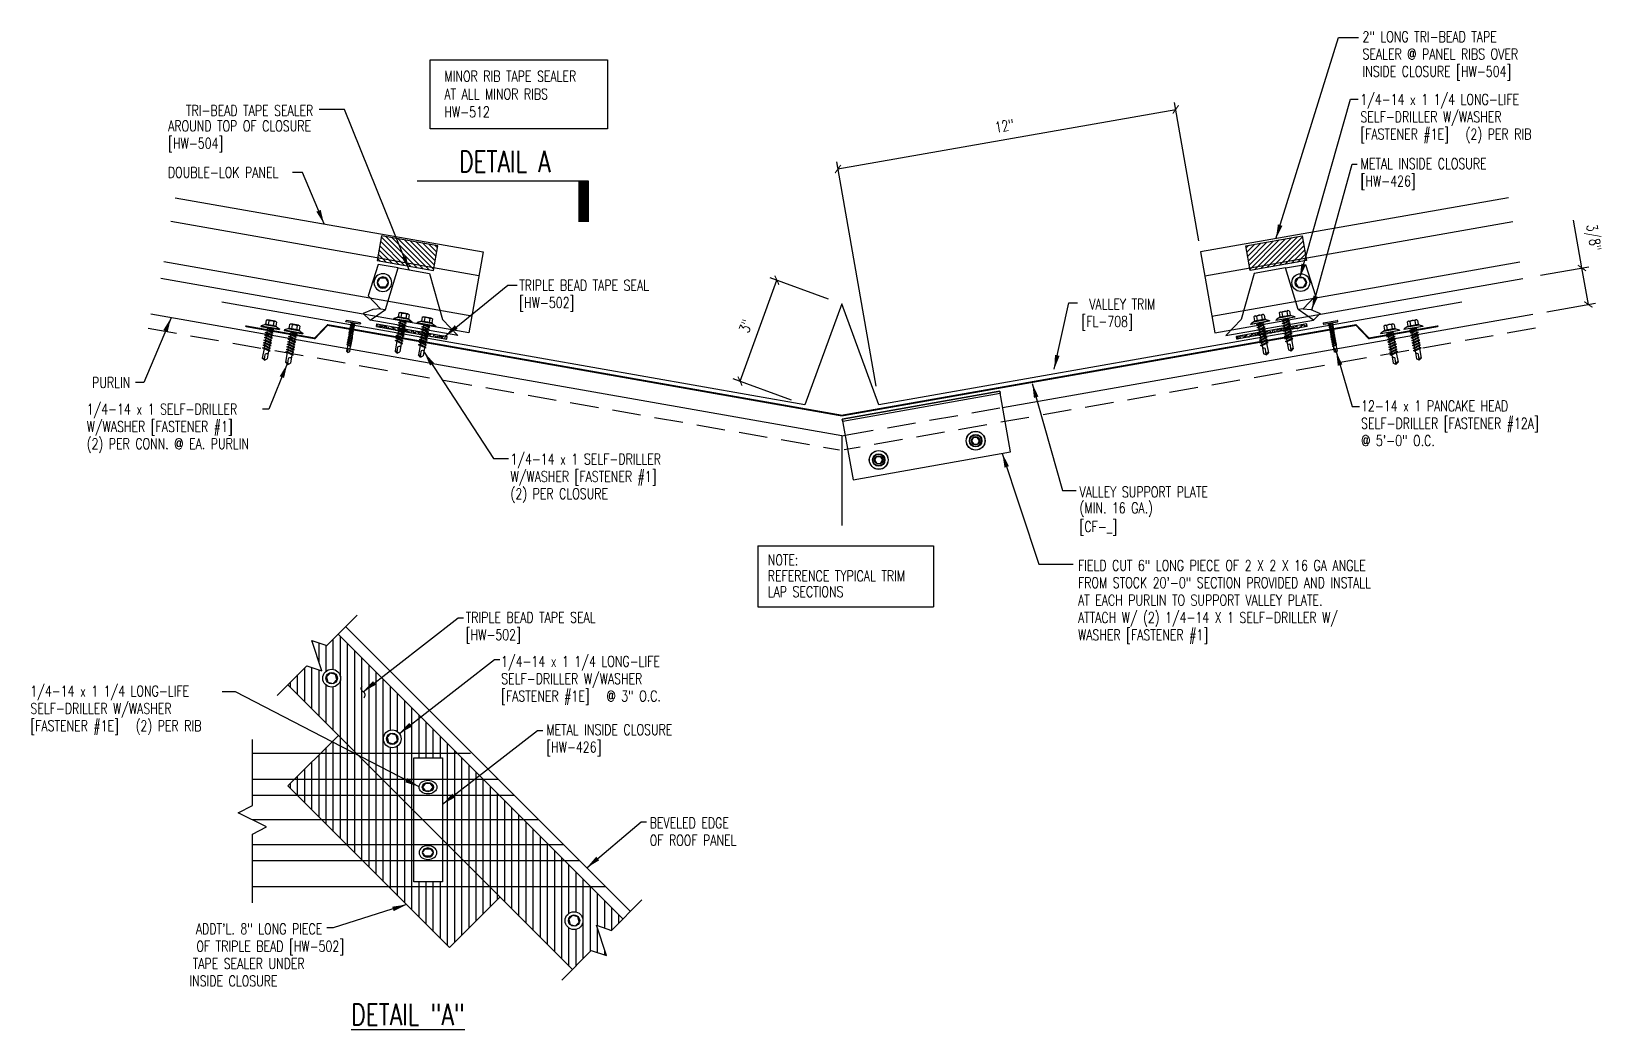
# Model space of a CAD drawing. Extents: x -5.3 to 49.7, y 6.8 to 41.7.
import ezdxf
from ezdxf.enums import TextEntityAlignment as Align

# ---------------------------------------------------------------- set-up
doc = ezdxf.new("R2010")
doc.units = 0
doc.header["$LTSCALE"] = 4
doc.header["$MEASUREMENT"] = 0
doc.linetypes.add('HIDDEN', pattern=[0.375, 0.25, -0.125])
doc.layers.get('0').update_dxf_attribs({"linetype": 'CONTINUOUS'})
doc.layers.get('DEFPOINTS').update_dxf_attribs({"linetype": 'CONTINUOUS'})
for name, color, linetype in [('ANNOBJ', 7, 'CONTINUOUS'), ('CLO', 3, 'CONTINUOUS'), ('DIM', 7, 'CONTINUOUS'), ('FASTENER', 9, 'CONTINUOUS'), ('PANEL', 11, 'CONTINUOUS'), ('SEALANT', 8, 'CONTINUOUS'), ('SECTION', 11, 'CONTINUOUS'), ('STLA', 12, 'CONTINUOUS'), ('TEXT', 2, 'CONTINUOUS'), ('TRIM', 6, 'CONTINUOUS')]:
    doc.layers.add(name, color=color, linetype=linetype)
doc.styles.add('TEXT', font='SIMPLEX', dxfattribs={"width": 0.75, "height": 6})
doc.styles.add('TEXT1', font='ROMANS.shx', dxfattribs={"width": 0.75, "height": 0.375})
doc.dimstyles.new('DETAIL', dxfattribs={"dimscale": 4, "dimtxt": 0.09375, "dimasz": 0.0625, "dimexe": 0.0625, "dimexo": 0.125, "dimgap": 0.0625, "dimtad": 1, "dimdec": 4, "dimzin": 3, "dimdsep": 46, "dimlunit": 4, "dimtxsty": 'TEXT1', "dimblk": 'ARCHTICK', "dimcen": 0.0625, "dimclrd": 7, "dimclre": 7, "dimclrt": 2, "dimadec": 0, "dimazin": 0, "dimtfac": 0.59375, "dimtdec": 4, "dimtmove": 0, "dimatfit": 3, "dimfxl": 0, "dimfrac": 2, "dimtolj": 1, "dimtzin": 3, "dimarcsym": 0})
doc.dimstyles.new('DETAIL$7', dxfattribs={"dimscale": 4, "dimtxt": 0.09375, "dimasz": 0.125, "dimexe": 0.0625, "dimexo": 0.125, "dimgap": 0.0625, "dimtad": 1, "dimdec": 5, "dimzin": 3, "dimdsep": 46, "dimlunit": 4, "dimtxsty": 'TEXT', "dimblk": 'ARCHTICK', "dimcen": 0.0625, "dimclrd": 7, "dimclre": 7, "dimclrt": 2, "dimadec": 0, "dimazin": 0, "dimtfac": 0.666667, "dimtdec": 5, "dimtmove": 0, "dimatfit": 3, "dimfxl": 0, "dimfrac": 2, "dimtolj": 1, "dimtzin": 3, "dimarcsym": 0})

# ---------------------------------------------------------------- blocks, each defined once
blk = doc.blocks.new('MB_DW1')
at = {"layer": 'FASTENER'}
for p, q in [((-0.217, 0.114), (-0.326, 0.059)), ((-0.326, 0.059), (-0.326, 0.049)), ((-0.326, 0.049), (0.326, 0.049)), ((-0.217, 0.114), (0.217, 0.114)), ((-0.193, 0.137), (0.193, 0.137)), ((-0.193, 0.119), (0.193, 0.119)), ((-0.181, 0.276), (-0.181, 0.137)), ((-0.181, 0.137), (0.181, 0.137)), ((-0.139, -0.016), (0.046, 0.037)), ((-0.135, 0.302), (0.135, 0.302)), ((-0.104, -0.036), (0.139, 0.033)), ((-0.089, 0.276), (-0.089, 0.137)), ((-0.086, 0.037), (-0.086, -0.001)), ((-0.086, 0.037), (0.086, 0.037)), ((0.086, 0.037), (0.133, 0.037)), ((0.086, 0.018), (0.086, -0.042)), ((0.089, 0.276), (0.089, 0.137)), ((0.139, 0.033), (0.133, 0.037)), ((0.181, 0.276), (0.181, 0.137)), ((0.217, 0.114), (0.326, 0.059)), ((0.326, 0.059), (0.326, 0.049)), ((-0.104, -0.036), (-0.139, -0.016)), ((-0.139, -0.107), (0.104, -0.038)), ((-0.104, -0.127), (-0.139, -0.107)), ((-0.139, -0.198), (0.104, -0.128)), ((-0.104, -0.218), (-0.139, -0.198)), ((-0.139, -0.289), (0.104, -0.219)), ((-0.104, -0.309), (-0.139, -0.289)), ((-0.139, -0.38), (0.104, -0.31)), ((-0.104, -0.4), (-0.139, -0.38)), ((-0.139, -0.47), (0.104, -0.401)), ((-0.104, -0.491), (-0.139, -0.47)), ((-0.139, -0.561), (0.104, -0.492)), ((-0.104, -0.127), (0.139, -0.058)), ((-0.104, -0.218), (0.139, -0.149)), ((-0.104, -0.309), (0.139, -0.239)), ((-0.104, -0.4), (0.139, -0.33)), ((-0.104, -0.491), (0.139, -0.421)), ((-0.104, -0.581), (0.139, -0.512)), ((-0.086, -0.031), (-0.086, -0.092)), ((-0.086, -0.122), (-0.086, -0.183)), ((-0.086, -0.213), (-0.086, -0.274)), ((-0.086, -0.304), (-0.086, -0.364)), ((-0.086, -0.395), (-0.086, -0.455)), ((-0.086, -0.486), (-0.086, -0.546)), ((0.086, -0.073), (0.086, -0.133)), ((0.086, -0.164), (0.086, -0.224)), ((0.086, -0.255), (0.086, -0.315)), ((0.086, -0.345), (0.086, -0.406)), ((0.086, -0.436), (0.086, -0.497)), ((0.086, -0.527), (0.086, -0.588)), ((0.139, -0.058), (0.104, -0.038)), ((0.139, -0.149), (0.104, -0.128)), ((0.139, -0.239), (0.104, -0.219)), ((0.139, -0.33), (0.104, -0.31)), ((0.139, -0.421), (0.104, -0.401)), ((0.139, -0.512), (0.104, -0.492)), ((-0.104, -0.581), (-0.139, -0.561)), ((-0.139, -0.652), (0.104, -0.583)), ((-0.104, -0.672), (-0.139, -0.652)), ((-0.139, -0.743), (0.104, -0.674)), ((-0.104, -0.763), (-0.139, -0.743)), ((-0.104, -0.672), (0.139, -0.603)), ((-0.104, -0.763), (0.139, -0.694)), ((-0.086, -0.577), (-0.086, -0.637)), ((-0.086, -0.667), (-0.086, -0.728)), ((-0.086, -0.758), (-0.086, -1.05)), ((0, -1.111), (-0.086, -1.05)), ((-0.002, -1.095), (0.014, -0.909)), ((0, -1.111), (0.086, -1.05)), ((0.086, -0.618), (0.086, -0.679)), ((0.086, -0.709), (0.086, -1.05)), ((0.139, -0.603), (0.104, -0.583)), ((0.139, -0.694), (0.104, -0.674))]:
    blk.add_line(p, q, dxfattribs=at)
blk.add_lwpolyline([(-0.331, 0.037), (-0.331, 0.049), (0.331, 0.049), (0.331, 0.037)], close=True, dxfattribs=at)
for centre, radius, start, end in [((-0.193, 0.128), 0.00894, 90, 270), ((-0.135, 0.25), 0.0527, 29.8754, 150.1246), ((0, 0.138), 0.164, 56.9974, 123.0026), ((0.135, 0.25), 0.0527, 29.8754, 150.1246), ((0.193, 0.128), 0.00894, 270, 90), ((-0.046, -0.921), 0.0615, 11.1445, 130.906), ((0.054, -1.097), 0.0563, 55.4585, 194.8454)]:
    blk.add_arc(centre, radius, start, end, dxfattribs=at)
blk = doc.blocks.new('*X3')
at = {"color": 0}
for p, q in [((13.353, 24.666), (13.44, 24.754)), ((13.379, 24.516), (13.655, 24.792)), ((13.406, 24.366), (13.87, 24.83)), ((13.432, 24.215), (14.084, 24.868)), ((13.459, 24.065), (14.299, 24.905)), ((13.485, 23.915), (14.514, 24.943)), ((13.649, 23.902), (14.728, 24.981)), ((13.863, 23.94), (14.943, 25.019)), ((14.078, 23.978), (15.157, 25.057)), ((14.293, 24.015), (15.317, 25.04)), ((14.507, 24.053), (15.344, 24.89)), ((14.722, 24.091), (15.37, 24.74)), ((14.937, 24.129), (15.397, 24.589)), ((15.151, 24.167), (15.423, 24.439)), ((15.366, 24.205), (15.45, 24.289))]:
    blk.add_line(p, q, dxfattribs=at)
blk = doc.blocks.new('TAPE')
at = {"layer": 'SEALANT'}
blk.add_lwpolyline([(1.137, -0.689), (-0.833, -1.036), (-0.985, -0.174), (0.985, 0.174)], close=True, dxfattribs=at)
blk.add_blockref('*X3', (-14.325, -24.91), dxfattribs=at)
blk = doc.blocks.new('MB_38W')
blk.add_lwpolyline([(-0.094, 0.162), (-0.188, 0), (-0.094, -0.162), (0.094, -0.162), (0.188, 0), (0.094, 0.162)], close=True)
for radius in [0.312, 0.199]:
    blk.add_circle((0, 0), radius)
blk = doc.blocks.new('_ArchTick')
at = {"color": 0, "linetype": 'ByBlock', "const_width": 0.15}
blk.add_lwpolyline([(-0.5, -0.5), (0.5, 0.5)], dxfattribs=at)
blk = doc.blocks.new('*D6')
at = {"layer": 'DEFPOINTS', "color": 0}
for p in [(34.742, 39.007), (35.641, 33.91), (24.344, 28.828)]:
    blk.add_point(p, dxfattribs=at)
at = {"layer": 'DIM', "color": 7, "lineweight": -2}
for p, q in [((35.554, 34.402), (34.699, 39.253)), ((22.917, 36.922), (34.742, 39.007)), ((24.257, 29.321), (22.874, 37.168))]:
    blk.add_line(p, q, dxfattribs=at)
at = {"layer": 'DIM', "color": 7, "lineweight": -2, "xscale": 0.25, "yscale": 0.25, "zscale": 0.25}
for p, rotation in [((34.742, 39.007), 10), ((22.917, 36.922), 190)]:
    blk.add_blockref('_ArchTick', p, dxfattribs=dict(at, rotation=rotation))
at = {"layer": 'DIM', "color": 2, "insert": (28.747, 38.43), "char_height": 0.375, "attachment_point": 5, "rotation": 10, "style": 'TEXT1'}
blk.add_mtext('\\A1;12"', dxfattribs=at)
blk = doc.blocks.new('FD-F1e')
at = {"layer": 'TEXT', "style": 'TEXT1', "width": 0.75}
for s, p in [('1/4-14 x 1 1/4 LONG-LIFE', (0.005, -0.041)), ('SELF-DRILLER W/WASHER', (0.005, -0.193)), ('[FASTENER #1E]', (0.005, -0.344))]:
    blk.add_text(s, height=0.09375, dxfattribs=at).set_placement(p)
blk.add_attdef('(QUANTITY)', (0.926, -0.344), '', height=0.0938, dxfattribs=at)
blk = doc.blocks.new('FD-F1')
at = {"layer": 'TEXT', "style": 'TEXT1', "width": 0.75}
for s, p in [('1/4-14 x 1 SELF-DRILLER', (0.005, -0.041)), ('W/WASHER [FASTENER #1]', (0.005, -0.193))]:
    blk.add_text(s, height=0.09375, dxfattribs=at).set_placement(p)
blk.add_attdef('(QUANTITY)', (0.005, -0.344), '', height=0.0938, dxfattribs=at)
blk = doc.blocks.new('Scr-hdwash')
for p, q in [((-0.085, 0.095), (-0.132, 0.006)), ((0.042, 0.115), (-0.059, 0.111)), ((0.123, 0.015), (0.069, 0.101)), ((-0.131, -0.024), (-0.077, -0.111)), ((-0.051, -0.125), (0.051, -0.121)), ((0.076, -0.105), (0.124, -0.015))]:
    blk.add_line(p, q)
for radius in [0.202, 0.15]:
    blk.add_circle((0, 0), radius)
for centre, start, end in [((-0.106, -0.008), 152.0215, 212.0215), ((-0.058, 0.081), 92.0215, 152.0215), ((0.044, 0.085), 32.0215, 92.0215), ((0.097, -0.001), 332.0215, 32.0215), ((-0.052, -0.095), 212.0215, 272.0215), ((0.05, -0.091), 272.0215, 332.0215)]:
    blk.add_arc(centre, 0.03, start, end)
at = {"layer": 'FASTENER'}
for radius in [0.331, 0.326, 0.217]:
    blk.add_circle((0, 0), radius, dxfattribs=at)
blk = doc.blocks.new('*D11')
at = {"layer": 'DEFPOINTS', "color": 0}
for p in [(47.022, 33.114), (48.964, 33.457), (47.247, 31.838)]:
    blk.add_point(p, dxfattribs=at)
at = {"layer": 'TEXT', "color": 7, "lineweight": -2}
for p, q in [((48.964, 33.457), (48.669, 35.132)), ((47.515, 33.201), (49.211, 33.5)), ((49.189, 32.18), (48.964, 33.457)), ((47.74, 31.924), (49.436, 32.223))]:
    blk.add_line(p, q, dxfattribs=at)
at = {"layer": 'TEXT', "color": 7, "lineweight": -2, "xscale": 0.25, "yscale": 0.25, "zscale": 0.25}
for p, rotation in [((48.964, 33.457), 100.0000000000002), ((49.189, 32.18), 280.0000000000002)]:
    blk.add_blockref('_ArchTick', p, dxfattribs=dict(at, rotation=rotation))
at = {"layer": 'TEXT', "color": 2, "insert": (49.323, 34.51), "char_height": 0.375, "attachment_point": 5, "rotation": 280, "style": 'TEXT1'}
blk.add_mtext('\\A1;3/8"', dxfattribs=at)
blk = doc.blocks.new('*D12')
at = {"layer": 'DEFPOINTS', "color": 0}
for p in [(20.78, 33.028), (23.053, 32.197), (21.761, 28.665)]:
    blk.add_point(p, dxfattribs=at)
at = {"layer": 'DIM', "color": 7, "lineweight": -2}
for p, q in [((19.489, 29.495), (20.78, 33.028)), ((22.583, 32.369), (20.545, 33.114)), ((21.292, 28.836), (19.254, 29.581))]:
    blk.add_line(p, q, dxfattribs=at)
at = {"layer": 'DIM', "color": 7, "lineweight": -2, "xscale": 0.25, "yscale": 0.25, "zscale": 0.25}
for p, rotation in [((20.78, 33.028), 69.9179646991611), ((19.489, 29.495), 249.9179646991611)]:
    blk.add_blockref('_ArchTick', p, dxfattribs=dict(at, rotation=rotation))
at = {"layer": 'DIM', "color": 2, "insert": (19.69, 31.424), "char_height": 0.375, "attachment_point": 5, "rotation": 69.918, "style": 'TEXT1'}
blk.add_mtext('\\A1;3"', dxfattribs=at)
blk = doc.blocks.new('sd3')
at = {"layer": 'FASTENER'}
for p, q in [((-0.24, 0.082), (0.24, 0.082)), ((-0.24, 0.037), (0.24, 0.037)), ((-0.078, 0.008), (0.023, 0.037)), ((-0.058, -0.003), (-0.078, 0.008)), ((-0.058, -0.003), (0.08, 0.036)), ((-0.048, 0.037), (-0.048, 0.017)), ((0.05, 0.027), (0.05, -0.016)), ((-0.078, -0.052), (0.06, -0.013)), ((-0.058, -0.064), (-0.078, -0.052)), ((-0.078, -0.112), (0.06, -0.073)), ((-0.058, -0.124), (-0.078, -0.112)), ((-0.078, -0.172), (0.06, -0.133)), ((-0.058, -0.184), (-0.078, -0.172)), ((-0.078, -0.232), (0.06, -0.193)), ((-0.058, -0.244), (-0.078, -0.232)), ((-0.078, -0.292), (0.06, -0.253)), ((-0.058, -0.304), (-0.078, -0.292)), ((-0.078, -0.353), (0.06, -0.313)), ((-0.058, -0.364), (-0.078, -0.353)), ((-0.078, -0.413), (0.06, -0.373)), ((-0.058, -0.424), (-0.078, -0.413)), ((-0.078, -0.473), (0.06, -0.433)), ((-0.058, -0.484), (-0.078, -0.473)), ((-0.078, -0.533), (0.06, -0.493)), ((-0.058, -0.544), (-0.078, -0.533)), ((-0.058, -0.064), (0.08, -0.024)), ((-0.058, -0.124), (0.08, -0.084)), ((-0.058, -0.184), (0.08, -0.144)), ((-0.058, -0.244), (0.08, -0.204)), ((-0.058, -0.304), (0.08, -0.264)), ((-0.058, -0.364), (0.08, -0.325)), ((-0.058, -0.424), (0.08, -0.385)), ((-0.058, -0.484), (0.08, -0.445)), ((-0.058, -0.544), (0.08, -0.505)), ((-0.048, -0.001), (-0.048, -0.044)), ((-0.048, -0.061), (-0.048, -0.104)), ((-0.048, -0.121), (-0.048, -0.164)), ((-0.048, -0.181), (-0.048, -0.224)), ((-0.048, -0.241), (-0.048, -0.284)), ((-0.048, -0.301), (-0.048, -0.344)), ((-0.048, -0.361), (-0.048, -0.404)), ((-0.048, -0.421), (-0.048, -0.464)), ((-0.048, -0.481), (-0.048, -0.524)), ((-0.048, -0.541), (-0.048, -0.584)), ((0.05, -0.033), (0.05, -0.076)), ((0.05, -0.093), (0.05, -0.136)), ((0.05, -0.153), (0.05, -0.196)), ((0.05, -0.213), (0.05, -0.256)), ((0.05, -0.273), (0.05, -0.316)), ((0.05, -0.333), (0.05, -0.376)), ((0.05, -0.393), (0.05, -0.436)), ((0.05, -0.453), (0.05, -0.496)), ((0.05, -0.513), (0.05, -0.556)), ((0.08, -0.024), (0.06, -0.013)), ((0.08, -0.084), (0.06, -0.073)), ((0.08, -0.144), (0.06, -0.133)), ((0.08, -0.204), (0.06, -0.193)), ((0.08, -0.264), (0.06, -0.253)), ((0.08, -0.325), (0.06, -0.313)), ((0.08, -0.385), (0.06, -0.373)), ((0.08, -0.445), (0.06, -0.433)), ((0.08, -0.505), (0.06, -0.493)), ((-0.078, -0.593), (0.06, -0.553)), ((-0.058, -0.604), (-0.078, -0.593)), ((-0.078, -0.653), (0.06, -0.614)), ((-0.058, -0.664), (-0.078, -0.653)), ((-0.078, -0.713), (0.06, -0.674)), ((-0.058, -0.724), (-0.078, -0.713)), ((-0.078, -0.773), (0.06, -0.734)), ((-0.058, -0.785), (-0.078, -0.773)), ((-0.058, -0.604), (0.08, -0.565)), ((-0.058, -0.664), (0.08, -0.625)), ((-0.058, -0.724), (0.08, -0.685)), ((-0.058, -0.785), (0.08, -0.745)), ((-0.048, -0.601), (-0.048, -0.644)), ((-0.048, -0.662), (-0.048, -0.704)), ((-0.048, -0.722), (-0.048, -0.765)), ((-0.048, -0.782), (-0.048, -0.977)), ((0.001, -1.011), (-0.048, -0.977)), ((0, -1.003), (0.009, -0.896)), ((0.001, -1.011), (0.05, -0.977)), ((0.05, -0.573), (0.05, -0.616)), ((0.05, -0.634), (0.05, -0.676)), ((0.05, -0.694), (0.05, -0.737)), ((0.05, -0.754), (0.05, -0.977)), ((0.08, -0.565), (0.06, -0.553)), ((0.08, -0.625), (0.06, -0.614)), ((0.08, -0.685), (0.06, -0.674)), ((0.08, -0.745), (0.06, -0.734))]:
    blk.add_line(p, q, dxfattribs=at)
for centre, radius, start, end in [((-0.238, 0.06), 0.0227, 94.6639, 265.3361), ((0.238, 0.06), 0.0227, 274.6639, 85.3361), ((-0.025, -0.903), 0.0349, 11.1445, 130.906), ((0.032, -1.003), 0.032, 55.4585, 194.8454)]:
    blk.add_arc(centre, radius, start, end, dxfattribs=at)
blk = doc.blocks.new('A$C76CE1A34')
at = {"layer": 'SEALANT'}
h = blk.add_hatch(dxfattribs=at)
h.set_pattern_fill('AR-SAND', color=256, scale=0.05, style=0)
h.set_pattern_definition([(37.5, (-2.302446, -18.06592), (-0.00314967, 0.0963412), [0, -0.076, 0, -0.085, 0, -0.08125]), (7.5, (-2.30245, -18.06592), (0.0884888, 0.1411073), [0, -0.041, 0, -0.0685, 0, -0.02625]), (327.5, (-2.36395, -18.06592), (0.1557071, 0.00028295), [0, -0.025, 0, -0.09, 0, -0.1175]), (317.5, (-2.36395, -18.06592), (0.1503063, 0.0438838), [0, -0.0125, 0, -0.059, 0, -0.0675])])
h.paths.add_polyline_path([(-0.559, 2.127), (-0.575, 2.034), (1.887, 1.6), (1.903, 1.693)])
for p, q in [((-0.575, 2.034), (-0.559, 2.127)), ((-0.575, 2.034), (1.887, 1.6)), ((-0.559, 2.127), (1.903, 1.693)), ((1.887, 1.6), (1.903, 1.693))]:
    blk.add_line(p, q, dxfattribs=at)
blk = doc.blocks.new('FD-F12a')
at = {"layer": 'TEXT', "style": 'TEXT1', "width": 0.75}
for s, p in [('12-14 x 1 PANCAKE HEAD', (0.005, -0.041)), ('SELF-DRILLER [FASTENER #12A]', (0.005, -0.193))]:
    blk.add_text(s, height=0.09375, dxfattribs=at).set_placement(p)
blk.add_attdef('(QUANTITY)', (0.005, -0.344), '', height=0.0938, dxfattribs=at)
blk = doc.blocks.new('A$C30686E82')
for p, q in [((-2.715, 0.761), (3.437, 0.761)), ((-2.715, 0.761), (-2.715, -1.379)), ((3.437, 0.761), (3.437, -1.379)), ((-2.715, -1.379), (3.437, -1.379))]:
    blk.add_line(p, q)
at = {"layer": 'TEXT', "style": 'TEXT1', "width": 0.75}
for s, p in [('NOTE:', (-2.368, 0.081)), ('REFERENCE TYPICAL TRIM', (-2.368, -0.477)), ('LAP SECTIONS', (-2.368, -1.035))]:
    blk.add_text(s, height=0.375, dxfattribs=at).set_placement(p)

msp = doc.modelspace()

# ---------------------------------------------------------------- hatches: boundary and pattern name
at = {"layer": 'SEALANT'}
h = msp.add_hatch(dxfattribs=at)
h.set_pattern_fill('ANSI31', color=251, scale=2, angle=45, style=0)
h.paths.add_polyline_path([(5.42719, 17.09665), (4.80698, 16.47644), (6.0474, 16.47644)], flags=17)
h.paths.add_polyline_path([(6.0474, 16.47644), (4.80698, 16.47644), (3.89432, 15.56378), (6.96006, 15.56378)])
h.paths.add_polyline_path([(6.96006, 15.56378), (3.89432, 15.56378), (3.65942, 15.32888), (3.97988, 15.00843), (7.51541, 15.00843)])
h.paths.add_polyline_path([(7.51541, 15.00843), (3.97988, 15.00843), (4.84587, 14.14243), (8.07277, 14.14243), (8.07277, 14.45108)])
h.paths.add_polyline_path([(8.07277, 14.14243), (4.84587, 14.14243), (5.71193, 13.27638), (8.07277, 13.27638)])
h.paths.add_polyline_path([(8.07277, 13.27638), (5.71193, 13.27638), (6.26722, 12.72108), (8.07277, 12.72108)])
h.paths.add_polyline_path([(8.07277, 12.72108), (6.26722, 12.72108), (7.17988, 11.80842), (10.71542, 11.80842), (9.80276, 12.72108), (9.07277, 12.72108), (9.07277, 11.97163), (8.07277, 11.97163)])
h.paths.add_polyline_path([(9.24747, 13.27638), (9.07277, 13.27638), (9.07277, 12.72108), (9.80276, 12.72108)])
h.paths.add_polyline_path([(11.08405, 11.43979), (10.71542, 11.80842), (7.17988, 11.80842), (9.31628, 9.67203)])
h.paths.add_polyline_path([(14.25095, 11.80842), (10.71542, 11.80842), (13.61925, 8.90459), (14.28217, 9.5675), (14.8125, 9.39072), (14.45894, 10.45138), (14.98927, 10.27461), (15.38702, 10.67235)])
h.paths.add_polyline_path([(13.98998, 10.61413, -1), (13.36498, 10.61413, -1)], flags=16)
h.paths.add_polyline_path([(13.87669, 10.61413, -1), (13.47826, 10.61413, -1)], flags=0)
h.paths.add_polyline_path([(13.49636, 10.66266), (13.62895, 10.79524), (13.81006, 10.74671), (13.85859, 10.5656), (13.726, 10.43302), (13.54489, 10.48155)], flags=0)
h.paths.add_polyline_path([(13.33829, 12.72108), (9.80276, 12.72108), (10.71542, 11.80842), (14.25095, 11.80842)])
h.paths.add_polyline_path([(12.783, 13.27638), (9.24747, 13.27638), (9.80276, 12.72108), (13.33829, 12.72108)])
h.paths.add_polyline_path([(11.91694, 14.14243), (9.07277, 14.14243), (9.07277, 13.45108), (9.24747, 13.27638), (12.783, 13.27638)])
h.paths.add_polyline_path([(11.05094, 15.00843), (9.07277, 15.00843), (9.07277, 14.14243), (11.91694, 14.14243)])
h.paths.add_polyline_path([(10.49559, 15.56378), (9.07277, 15.56378), (9.07277, 15.00843), (11.05094, 15.00843)])
h.paths.add_polyline_path([(8.07277, 15.56378), (6.96006, 15.56378), (7.51541, 15.00843), (8.07277, 15.00843)])
h.paths.add_polyline_path([(8.07277, 15.00843), (7.51541, 15.00843), (8.07277, 14.45108)], flags=17)
h.paths.add_polyline_path([(9.58293, 16.47644), (6.0474, 16.47644), (6.96006, 15.56378), (8.07277, 15.56378), (8.07277, 16.31333), (9.07277, 16.31333), (9.07277, 15.56378), (10.49559, 15.56378)])
h.paths.add_polyline_path([(5.42228, 20.6371), (5.02453, 20.23935), (4.4942, 20.41613), (4.84775, 19.35547), (4.31742, 19.53225), (3.65451, 18.86933), (6.0474, 16.47644), (9.58293, 16.47644)])
h.paths.add_polyline_path([(7.00101, 16.97809, -1), (7.62601, 16.97809, -1)], flags=16)
h.paths.add_polyline_path([(7.1143, 16.97809, -1), (7.51273, 16.97809, -1)], flags=0)
h.paths.add_polyline_path([(7.49463, 16.92956), (7.36204, 16.79698), (7.18093, 16.84551), (7.1324, 17.02662), (7.26499, 17.1592), (7.4461, 17.11068)], flags=0)
h.paths.add_polyline_path([(4.87969, 19.09941, -1), (5.50469, 19.09941, -1)], flags=16)
h.paths.add_polyline_path([(4.99298, 19.09941, -1), (5.39141, 19.09941, -1)], flags=0)
h.paths.add_polyline_path([(5.37331, 19.05089), (5.24072, 18.9183), (5.05961, 18.96683), (5.01108, 19.14794), (5.14367, 19.28052), (5.32478, 19.232)], flags=0)

# ---------------------------------------------------------------- linework, layer by layer
for points in [[(8.47009, 15.40978), (8.37634, 15.28763), (8.47009, 15.15854), (8.65759, 15.15854), (8.75134, 15.28763), (8.65759, 15.40978)], [(8.47009, 12.87517), (8.37634, 12.99732), (8.47009, 13.12641), (8.65759, 13.12641), (8.75134, 12.99732), (8.65759, 12.87517)]]:
    msp.add_lwpolyline(points, close=True)
at = {"layer": 'ANNOBJ'}
for points in [[(3.28149, 18.49631), (4.31742, 19.53225), (4.84775, 19.35547), (4.4942, 20.41613), (5.02453, 20.23935), (6.08934, 21.30416)], [(2.41628, 11.23253), (2.41628, 13.64243), (2.91628, 13.89243), (1.91628, 14.39243), (2.41628, 14.64243), (2.41628, 16.94892)], [(13.24623, 8.53157), (14.28217, 9.5675), (14.8125, 9.39072), (14.45894, 10.45138), (14.98927, 10.27461), (16.05409, 11.33942)]]:
    msp.add_lwpolyline(points, dxfattribs=at)
at = {"layer": 'ANNOBJ', "color": 2}
msp.add_lwpolyline([(6.32427, 18.4161, 0.47597051), (6.2936, 18.62701, -0.47597051), (6.26292, 18.83793)], format="xyb", dxfattribs=at)
at = {"layer": 'CLO'}
for p, q in [((6.89869, 32.02245), (7.07547, 31.99954)), ((39.20683, 32.02245), (39.03005, 31.99954))]:
    msp.add_line(p, q, dxfattribs=at)
for points in [[(7.52475, 33.45897), (6.81764, 33.58365), (6.46524, 32.48803), (6.89869, 32.02245), (6.62881, 31.99943), (6.29999, 31.86701), (6.53814, 31.63467)], [(38.58077, 33.45897), (39.28788, 33.58365), (39.64028, 32.48803), (39.20683, 32.02245), (39.47672, 31.99943), (39.80554, 31.86701), (39.56739, 31.63467)]]:
    msp.add_lwpolyline(points, dxfattribs=at)
for points in [[(7.52475, 33.45897), (8.62157, 33.26557), (9.07085, 31.65739), (9.60818, 31.09334), (6.53814, 31.63467), (7.07547, 31.99954)], [(38.58077, 33.45897), (37.48395, 33.26557), (37.03467, 31.65739), (36.49734, 31.09334), (39.56739, 31.63467), (39.03005, 31.99954)], [(9.07277, 11.97163), (8.07277, 11.97163), (8.07277, 16.31333), (9.07277, 16.31333)]]:
    msp.add_lwpolyline(points, close=True, dxfattribs=at)
at = {"layer": 'FASTENER'}
for major_axis, ratio in [((-0.3125, 0), 0.76038085), ((-0.19922, 0), 0.80274706)]:
    msp.add_ellipse((8.56384, 15.28763), major_axis=major_axis, ratio=ratio, dxfattribs=at)
at = {"layer": 'FASTENER', "extrusion": (0, 0, -1)}
for major_axis, ratio in [((-0.3125, 0), 0.76038085), ((-0.19922, 0), 0.80274706)]:
    msp.add_ellipse((8.56384, 12.99732), major_axis=major_axis, ratio=ratio, dxfattribs=at)
at = {"layer": 'PANEL'}
for p, q in [((10.3441, 33.1839), (-0.43693, 35.08488)), ((35.76142, 33.1839), (46.54245, 35.08488)), ((10.09509, 31.77168), (-0.68594, 33.67267)), ((36.01044, 31.77168), (46.79146, 33.67267)), ((5.68744, 20.90226), (15.65219, 10.93752)), ((2.41628, 16.47644), (10.05631, 16.47644)), ((2.41628, 15.56378), (11.02592, 15.56378)), ((2.41628, 15.00843), (11.58127, 15.00843)), ((12.44727, 14.14243), (2.41628, 14.14243)), ((2.41628, 13.27638), (13.31333, 13.27638)), ((2.41628, 12.72108), (13.86862, 12.72108)), ((2.41628, 11.80842), (14.78128, 11.80842))]:
    msp.add_line(p, q, dxfattribs=at)
at = {"layer": 'PANEL', "color": 12, "linetype": 'HIDDEN'}
msp.add_line((23.16966, 27.60662), (28.68361, 28.57644), dxfattribs=at)
at = {"layer": 'PANEL'}
for points in [[(-0.29002, 35.91803), (10.49101, 34.01704), (9.99264, 31.19065)], [(46.39555, 35.91803), (35.61452, 34.01704), (36.11289, 31.19065)], [(9.99264, 31.19065), (-0.78839, 33.09163)], [(36.11289, 31.19065), (46.89392, 33.09163)]]:
    msp.add_lwpolyline(points, dxfattribs=at)
at = {"layer": 'SEALANT'}
for p, q in [((5.42228, 20.6371), (15.38702, 10.67235)), ((13.61925, 8.90459), (3.65451, 18.86933)), ((5.42719, 17.09665), (3.65942, 15.32888)), ((3.65942, 15.32888), (9.31628, 9.67203)), ((11.08405, 11.43979), (9.31628, 9.67203))]:
    msp.add_line(p, q, dxfattribs=at)
at = {"layer": 'SECTION'}
msp.add_line((8.18308, 36.51197), (14.17309, 36.51197), dxfattribs=at)
at = {"layer": 'SECTION', "const_width": 0.375}
msp.add_lwpolyline([(14.01144, 36.51197), (14.01144, 35.06928)], dxfattribs=at)
at = {"layer": 'STLA', "color": 12, "linetype": 'HIDDEN'}
for p, q in [((-1.22834, 31.34628), (22.96829, 27.09301)), ((47.33387, 31.34628), (23.13723, 27.09301))]:
    msp.add_line(p, q, dxfattribs=at)
at = {"layer": 'STLA', "color": 12}
for p, q in [((23.05491, 27.58644), (-1.14135, 31.83964)), ((28.68377, 28.57555), (47.24724, 31.83758)), ((23.05491, 27.58644), (23.16966, 27.6066)), ((23.05491, 27.58644), (23.05491, 24.44469))]:
    msp.add_line(p, q, dxfattribs=at)
at = {"layer": 'STLA', "const_width": 0.0625}
msp.add_lwpolyline([(2.16601, 31.42143), (4.60114, 30.99337), (5.04908, 31.46118), (23.05276, 28.29111), (41.05645, 31.46118), (41.50438, 30.99337), (43.93951, 31.42143)], dxfattribs=at)
at = {"layer": 'STLA'}
for points in [[(23.07007, 28.17142), (23.44475, 26.04648), (28.95829, 27.01867), (28.58361, 29.1436)], [(28.58361, 29.1436), (28.5986, 29.05854), (23.08507, 28.08636), (23.07007, 28.17142)]]:
    msp.add_lwpolyline(points, close=True, dxfattribs=at)
at = {"layer": 'TEXT'}
msp.add_lwpolyline([(8.64325, 40.7432), (14.85296, 40.7432), (14.85296, 38.32637), (8.64325, 38.32637)], close=True, dxfattribs=at)
at = {"layer": 'TRIM'}
msp.add_lwpolyline([(44.76382, 32.26512), (24.34432, 28.66461), (23.05276, 32.19739), (21.76121, 28.66461), (1.3417, 32.26512)], dxfattribs=at)

# ---------------------------------------------------------------- block references
msp.add_blockref('A$C30686E82', (22.82676, 22.97122))
at = {"layer": 'FASTENER', "xscale": -1}
for name, p, rotation in [('MB_38W', (6.98517, 32.94625), 359.9999999999989), ('MB_DW1', (7.67692, 31.57572), 349.9999999999994), ('MB_DW1', (3.03131, 31.32092), 349.9999999999994), ('MB_DW1', (3.84773, 31.17696), 349.9999999999993), ('sd3', (5.93354, 31.49694), 349.9999999999994), ('MB_DW1', (8.49334, 31.43176), 349.9999999999993)]:
    msp.add_blockref(name, p, dxfattribs=dict(at, rotation=rotation))
at = {"layer": 'FASTENER'}
for name, p, rotation in [('MB_38W', (39.12036, 32.94625), 1.103553082134045e-12), ('MB_DW1', (38.59066, 31.64198), 9.999999999999565), ('MB_DW1', (37.70891, 31.50484), 10.65738691443157), ('sd3', (40.17198, 31.49694), 10.00000000000062), ('MB_DW1', (42.25779, 31.17696), 10.00000000000072), ('MB_DW1', (43.07422, 31.32092), 10.00000000000062), ('MB_38W', (5.19219, 19.09941), 45), ('MB_38W', (7.31351, 16.97809), 45), ('MB_38W', (13.67748, 10.61413), 45)]:
    msp.add_blockref(name, p, dxfattribs=dict(at, rotation=rotation))
for p in [(27.73736, 27.41192), (24.34467, 26.73826)]:
    msp.add_blockref('Scr-hdwash', p, dxfattribs=at)
at = {"layer": 'SEALANT', "xscale": -1, "rotation": 359.9999999999989}
msp.add_blockref('TAPE', (7.92663, 34.40467), dxfattribs=at)
at = {"layer": 'SEALANT', "rotation": 1.103553082134045e-12}
msp.add_blockref('TAPE', (38.1789, 34.40467), dxfattribs=at)
at = {"layer": 'STLA'}
msp.add_blockref('A$C76CE1A34', (7.33304, 29.37048), dxfattribs=at)
at = {"layer": 'STLA', "xscale": -1}
msp.add_blockref('A$C76CE1A34', (38.77248, 29.37048), dxfattribs=at)
at = {"layer": 'TEXT', "xscale": 4, "yscale": 4, "zscale": 4}
for name, p, values in [('FD-F1e', (41.1872, 39.33195), {'(QUANTITY)': '(2) PER RIB'}), ('FD-F1', (-3.40311, 28.49253), {'(QUANTITY)': '(2) PER CONN. @ EA. PURLIN'}), ('FD-F12a', (41.2121, 28.60509), {'(QUANTITY)': '@ 5\'-0" O.C.'}), ('FD-F1', (11.43506, 26.74393), {'(QUANTITY)': '(2) PER CLOSURE'}), ('FD-F1e', (11.10763, 19.66302), {'(QUANTITY)': '@ 3" O.C.'}), ('FD-F1e', (-5.37503, 18.62368), {'(QUANTITY)': '(2) PER RIB'})]:
    msp.add_blockref(name, p, dxfattribs=at).add_auto_attribs(values)

# ---------------------------------------------------------------- texts
at = {"layer": 'TEXT', "style": 'TEXT1', "width": 0.75}
for s, height, p in [('2" LONG TRI-BEAD TAPE', 0.375, (41.28175, 41.36253)), ('SEALER @ PANEL RIBS OVER', 0.375, (41.28175, 40.75539)), ('INSIDE CLOSURE [HW-504]', 0.375, (41.28175, 40.14824)), ('AROUND TOP OF CLOSURE', 0.375, (-0.53239, 38.24163)), ('[HW-504]', 0.375, (-0.53239, 37.63449)), ('DETAIL A', 0.75, (9.64819, 36.80569)), ('DOUBLE-LOK PANEL', 0.375, (-0.5423, 36.61482)), ('METAL INSIDE CLOSURE', 0.375, (41.21572, 36.92067)), ('[HW-426]', 0.375, (41.21572, 36.31352)), ('TRIPLE BEAD TAPE SEAL', 0.375, (11.76011, 32.66431)), ('[HW-502]', 0.375, (11.76011, 32.05717)), ('[FL-708]', 0.375, (31.44459, 31.39643)), ('VALLEY SUPPORT PLATE', 0.375, (31.37582, 25.43167)), ('(MIN. 16 GA.)', 0.375, (31.37582, 24.87428)), ('[CF-_]', 0.375, (31.37582, 24.21739)), ('FIELD CUT 6" LONG PIECE OF 2 X 2 X 16 GA ANGLE', 0.375, (31.32138, 22.85775)), ('FROM STOCK 20\'-0" SECTION PROVIDED AND INSTALL', 0.375, (31.32138, 22.25061)), ('AT EACH PURLIN TO SUPPORT VALLEY PLATE.', 0.375, (31.32138, 21.64347)), ('ATTACH W/ (2) 1/4-14 X 1 SELF-DRILLER W/', 0.375, (31.32138, 21.03632)), ('TRIPLE BEAD TAPE SEAL', 0.375, (9.88715, 21.0416)), ('[HW-502]', 0.375, (9.88715, 20.43446)), ('WASHER [FASTENER #1]', 0.375, (31.32138, 20.42918)), ('METAL INSIDE CLOSURE', 0.375, (12.70686, 17.10815)), ('[HW-426]', 0.375, (12.70686, 16.501)), ('BEVELED EDGE', 0.375, (16.32596, 13.84737)), ('OF ROOF PANEL', 0.375, (16.32596, 13.24023)), ('%%UDETAIL "A"%%U', 0.75, (5.87313, 6.95084))]:
    msp.add_text(s, height=height, dxfattribs=at).set_placement(p)
for s, p in [('TRI-BEAD TAPE SEALER', (4.55133, 38.78163)), ('VALLEY TRIM', (34.02941, 32.00357)), ('PURLIN', (-1.85702, 29.25885)), ('ADDT\'L. 8" LONG PIECE', (4.863, 10.13728)), ('OF TRIPLE BEAD [HW-502]', (5.62647, 9.53014)), ('TAPE SEALER UNDER', (4.24573, 8.92299)), ('INSIDE CLOSURE', (3.29546, 8.31585))]:
    msp.add_text(s, height=0.375, dxfattribs=at).set_placement(p, align=Align.RIGHT)
at = {"layer": 'TEXT', "insert": (9.13789, 40.35568), "char_height": 0.375, "width": 7.6875, "attachment_point": 1, "style": 'TEXT1'}
msp.add_mtext('MINOR RIB TAPE SEALER\\PAT ALL MINOR RIBS\\PHW-512', dxfattribs=at)

# ---------------------------------------------------------------- dimensions: what is measured, and where the dimension line sits
at = {"layer": 'DIM'}
dim = msp.add_linear_dim(base=(34.74205, 39.0067), p1=(24.34432, 28.82828), p2=(35.64081, 33.90957), angle=10, text='12"', dimstyle='DETAIL', override={"dimfrac": 2}, dxfattribs=at)
dim.commit()
dim.dimension.update_dxf_attribs({"geometry": '*D6', "text_midpoint": (28.74747, 38.43021)})
dim = msp.add_aligned_dim(p1=(21.76121, 28.66461), p2=(23.05276, 32.19739), distance=2.41969, text='3"', dimstyle='DETAIL', dxfattribs=at)
dim.commit()
dim.dimension.update_dxf_attribs({"geometry": '*D12', "text_midpoint": (19.68996, 31.42432)})
at = {"layer": 'TEXT'}
dim = msp.add_aligned_dim(p1=(47.24724, 31.83758), p2=(47.02213, 33.11424), distance=-1.97216, text='3/8"', dimstyle='DETAIL', dxfattribs=at)
dim.commit()
dim.dimension.update_dxf_attribs({"geometry": '*D11', "text_midpoint": (49.32252, 34.51035)})

# ---------------------------------------------------------------- leaders
at = {"layer": 'STLA'}
for points in [[(9.16479, 31.07561), (11.3541, 32.85973), (11.68519, 32.85973)], [(40.35624, 30.53853), (40.92072, 28.6057), (41.18245, 28.6057)]]:
    msp.add_leader(points, dimstyle='DETAIL$7', dxfattribs=at)
at = {"layer": 'TEXT'}
for points in [[(38.24984, 34.48172), (40.43948, 41.5228), (41.13885, 41.5228)], [(39.08485, 33.10863), (40.86103, 39.36774), (41.12745, 39.36774)], [(7.90543, 33.39184), (5.63789, 39.00991), (4.75787, 39.00991)], [(39.50968, 31.98615), (40.91653, 37.09324), (41.09415, 37.09324)], [(4.92437, 34.99859), (4.17616, 36.80359), (3.81819, 36.80359)], [(30.48791, 29.91156), (31.00299, 32.23471), (31.30776, 32.23471)], [(-0.43234, 31.71501), (-1.38214, 29.44432), (-1.67933, 29.44432)], [(3.63731, 30.10032), (2.99248, 28.51759), (2.76662, 28.51759)], [(8.25183, 15.301), (1.82251, 18.62368), (1.36022, 18.62368)], [(7.81409, 11.17421), (5.24106, 10.35662), (5.01917, 10.35662)]]:
    msp.add_leader(points, dimstyle='DETAIL$7', dxfattribs=at)
at = {"layer": 'TEXT', "color": 7}
for points in [[(8.43244, 30.50621), (10.86026, 26.78424), (11.38505, 26.78424)], [(29.7221, 29.41289), (30.78082, 25.67499), (31.25215, 25.67499)], [(28.67174, 26.96835), (29.94514, 23.0954), (31.15525, 23.0954)]]:
    msp.add_leader(points, dimstyle='DETAIL$7', dxfattribs=at)
at = {"layer": 'TEXT'}
for points in [[(6.2936, 18.62701), (9.61859, 21.20987), (9.80954, 21.20987)], [(7.56285, 17.16648), (10.88784, 19.74934), (11.07879, 19.74934)], [(9.07277, 14.68752), (12.39776, 17.27038), (12.58871, 17.27038)], [(14.1236, 12.4661), (16.02342, 14.06822), (16.21437, 14.06822)]]:
    msp.add_leader(points, dimstyle='DETAIL$7', override={"dimgap": 0.0625, "dimtad": 0}, dxfattribs=at)

doc.saveas('drawing.dxf')
